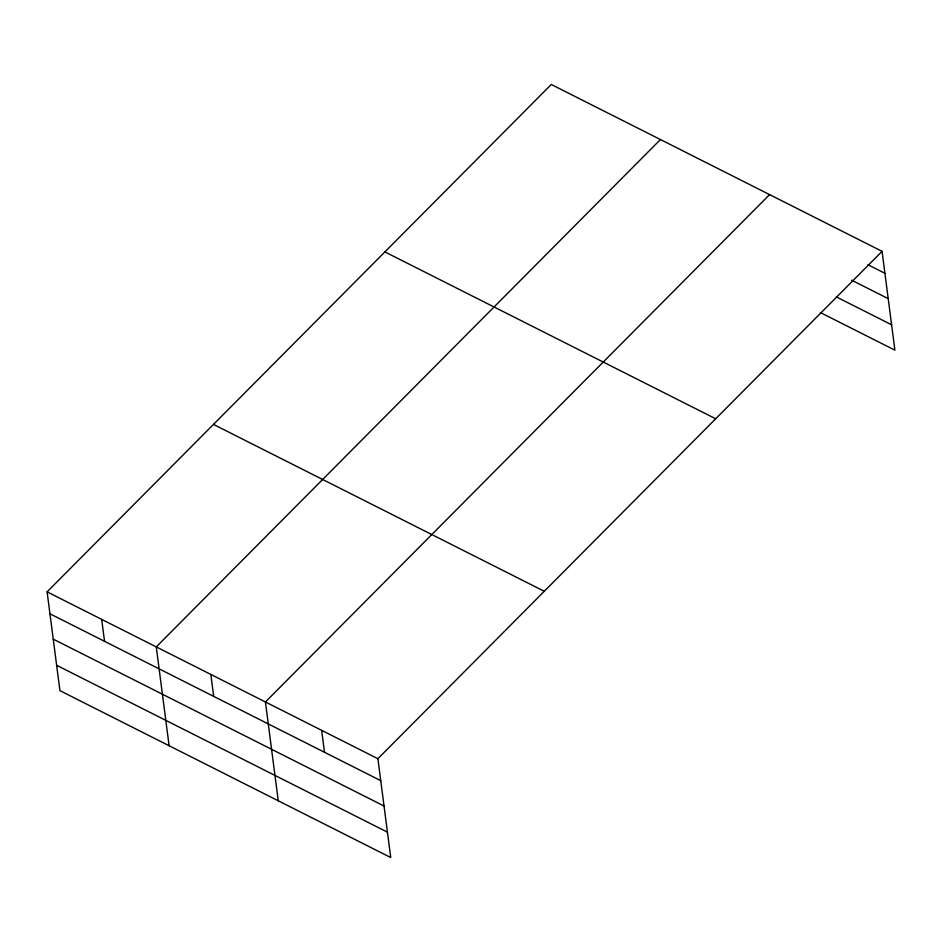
<?xml version="1.0" encoding="UTF-8"?>
<svg xmlns="http://www.w3.org/2000/svg" width="942" height="942" viewBox="0 0 942 942"><rect width="100%" height="100%" fill="white"/><g stroke="black" fill="none" stroke-linecap="round" stroke-linejoin="round"><path stroke-width="1.41" d="M882.065 251.349L377.895 758.71L390.73 857.526L59.935 690.651L47.1 591.847L551.27 84.474L882.065 251.349L894.9 350.153L820.352 312.556M660.436 139.546L156.266 646.907L169.101 745.723M769.59 194.617L265.432 701.978L278.255 800.782M867.912 264.702L884.915 273.286M851.592 280.174L888.212 298.649M836.673 297.083L891.603 324.79M384.889 251.914L715.696 418.778M213.481 424.418L544.276 591.282M47.1 591.847L377.895 758.71M49.95 613.784L380.745 780.647M53.247 639.147L384.042 806.022M56.638 665.288L387.433 832.151M321.658 730.344L324.507 752.281M210.843 674.448L213.693 696.385M101.677 619.377L104.527 641.314"/></g></svg>
